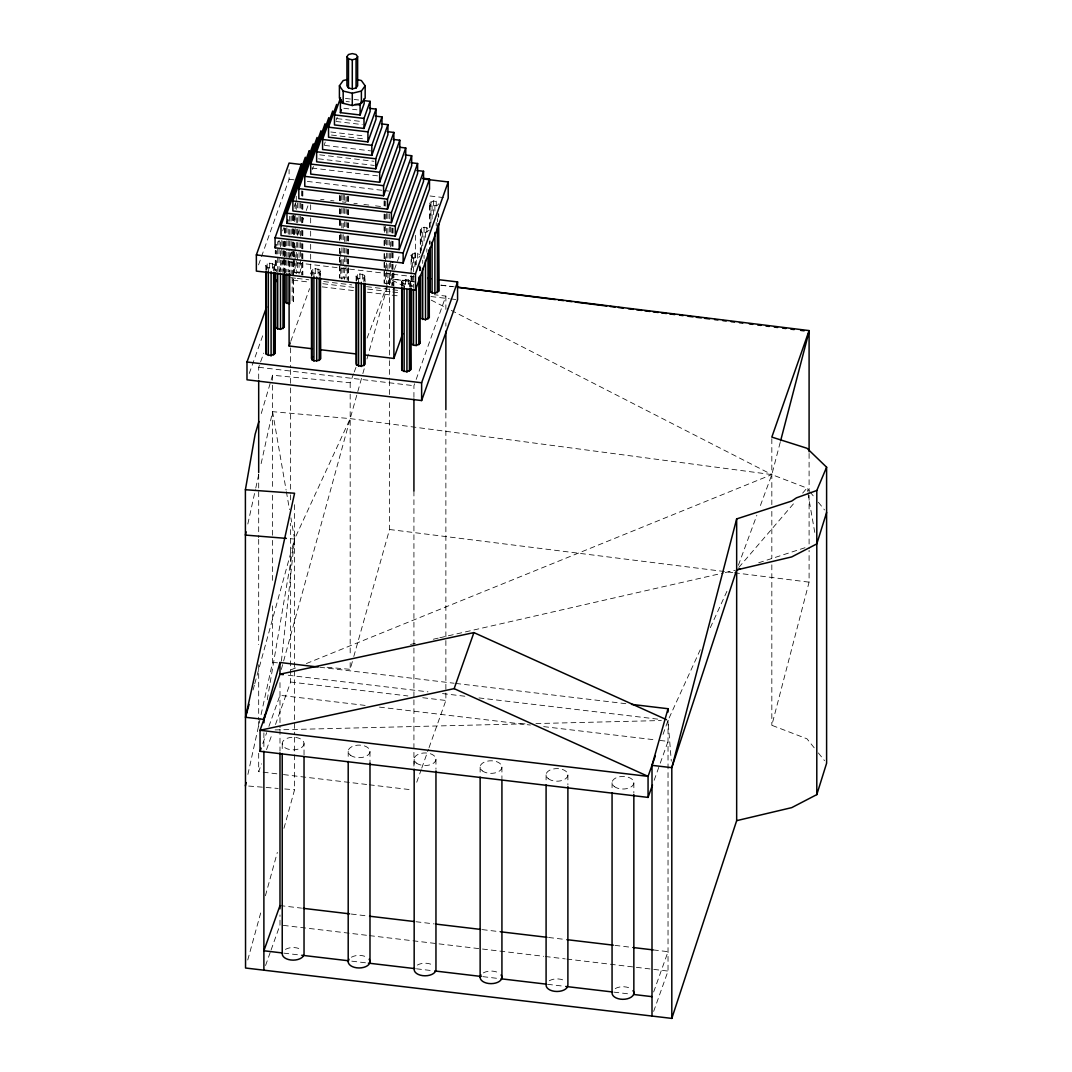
<?xml version="1.0" encoding="UTF-8"?>
<svg xmlns="http://www.w3.org/2000/svg" width="1072" height="1072" viewBox="0 0 1072 1072"><rect width="100%" height="100%" fill="white"/><g stroke="black" fill="none" stroke-linecap="round" stroke-linejoin="round"><path stroke-width="0.75" stroke-dasharray="5 3.75" d="M281.413 661.076L294.572 539.042L290.901 517.816M267.236 699.775L294.572 539.042L350.182 418.616L362.51 374.825M247.833 524.02L255.404 489.609M255.766 487.988L258.687 474.695M261.126 463.627L272.569 411.661L350.182 418.616L771.827 474.588L806.988 488.095L809.052 490.654M247.9 774.426L272.569 662.375L272.569 602.209M780.215 442.374L771.827 474.588L759.15 508.972M814.211 747.814L806.988 738.809L771.827 725.302L809.092 582.15L809.092 550.392M281.32 669.437L350.182 418.616M253.046 689.993L254.372 685.182M254.774 683.695L294.572 539.042L288.006 538.519M247.753 959.989L261.434 910.208M265.414 895.75L277.34 852.387M283.959 828.308L294.572 789.769L294.572 736.276M362.845 373.605L364.708 367.013M366.959 358.986L387.742 285.192M388.185 283.598L389.538 278.787L414.422 281.856L389.538 278.787L387.769 283.464M327.067 667.266L350.182 669.33L353.345 658.087M353.8 656.479L389.538 529.501L389.538 399.132M261.26 413.511L270.693 381.619M271.162 380.024L272.569 375.227L350.182 382.731L353.666 373.525M258.566 264.864L289.092 179.238L289.092 169.523M282.673 230.869L283.772 227.76M294.532 206.333L297.266 198.642M312.341 169.483L313.439 166.428M324.186 145.015L325.245 142.027M279.001 272.208L282.928 261.179L414.328 276.79M336.126 120.278L337.224 117.17M289.654 257.092L292.428 249.334M292.978 247.779L294.639 243.13M297.4 235.371L299.611 229.167M301.822 222.963L304.033 216.758M306.244 210.554L308.455 204.35M249.24 373.498L263.833 332.534M258.687 378.965L258.687 367.267L263.739 353.117M290.767 341.338L309.567 288.596M394.442 269.541L399.977 254.024M262.801 743.526L266.687 732.632M268.911 726.414L279.993 695.299L366.222 705.537M276.857 773.81L258.687 771.652L261.501 763.787M266.539 749.636L272.141 733.918M275.504 724.484L290.633 682.033L290.633 523.283M413.926 397.404L413.926 385.706L415.601 380.989M416.164 379.421L445.872 296.086L434.307 294.706M265.561 965.51L270.559 951.48M271.109 949.926L279.993 924.989L279.993 914.952M416.727 782.225L421.216 769.656M421.765 768.075L428.492 749.207M429.055 747.64L445.872 700.472L445.872 411.38M663.032 734.374L668.03 720.371L700.619 648.949M654.161 780.282L659.709 764.725M660.258 763.17L668.03 741.395L658.074 740.216M653.652 991.989L668.03 951.681L653.103 949.899M653.652 1011.405L668.03 971.085L668.03 720.371L671.286 761.147M738.394 565.252L756.845 515.23M354.242 371.984L355.984 367.388M367.066 338.122L387.18 285.031M710.321 627.683L727.66 589.694M738.836 567.423L795.089 501.937M802.66 493.12L806.988 488.095L807.564 491.378M265.896 270.291L265.896 265.347L269.675 263.163L274.445 264.57L274.888 271.122M265.896 265.347L266.325 266.955L271.095 268.362L274.888 266.178M311.496 275.705L311.496 270.76L315.275 268.576L320.046 269.983L320.488 276.536M311.496 270.76L311.925 272.368L316.696 273.775L320.488 271.591M356.118 281.011L356.118 276.067L359.911 273.883L364.681 275.29L365.123 281.829M429.671 227.787L429.671 203.064L433.463 200.879L438.234 202.286M356.118 276.067L356.561 277.675L361.331 279.082L365.123 276.898M438.676 203.894L437.389 205.342L432.096 205.824L430.113 204.672L429.671 203.064M420.291 252.469L420.291 229.395L424.07 227.21L428.84 228.604M429.282 230.212L425.504 232.396L422.716 232.142L420.733 231.003L420.291 229.395M411.099 273.293L411.099 255.163L414.891 252.979L419.661 254.372M418.83 257.427L420.103 255.98M401.719 286.425L401.719 281.48L405.511 279.296L410.281 280.703L410.723 287.256M401.719 281.48L402.161 283.088L406.931 284.495L410.723 282.311M293.46 261.876L293.46 301.433L292.174 302.88L292.174 278.157M290.86 669.853L297.065 667.333M306.378 663.555L771.827 474.588L447.56 308.495M758.668 562.787L805.796 547.47M277.702 271.444L277.702 241.776L282.995 241.294L282.995 249.535M302.84 253.675L302.84 275.102L302.398 273.494L300.415 272.342L295.122 272.824L295.122 243.156M348.44 259.089L348.44 280.516L347.998 278.908L346.015 277.755L340.722 278.251L340.722 248.583M393.076 264.395L393.076 285.822L392.633 284.214L390.637 283.062L385.344 283.544L385.344 253.876M410.469 644.46L418.629 642.597M433.302 639.247L438.207 638.121M439.828 637.746L723.627 572.917M725.248 572.542L735.044 570.304M275.089 729.911L525.896 723.814M535.933 723.573L661.344 720.531M248.677 786.057L278.171 788.443M284.737 788.965L294.572 789.769M272.569 662.375L277.527 662.831M411.099 255.163L411.541 256.771L413.537 257.91L416.311 258.164L416.311 264.757M345.465 98.423L358.611 99.991M346.095 101.465L349.378 101.853M343.831 108.259L356.963 109.813M337.023 118.617L361.639 121.538M336.005 121.458L362.269 124.58M330.833 132.003L365.311 136.104M331.462 135.045L365.941 139.146M324.655 145.403L370.631 150.871M319.724 154.85L373.914 161.282M318.464 158.803L374.289 165.436M311.898 168.049L377.585 175.848M289.092 179.238L294.063 179.828M307.329 181.396L381.913 190.267M383.562 190.454L388.546 191.044M429.979 195.975L446.555 197.945M320.649 199.338L323.972 199.727M330.632 200.518L333.955 200.906M342.276 201.898L345.599 202.3M353.907 203.278L357.244 203.68M363.89 204.471L368.889 205.06M375.535 205.851L380.52 206.44M290.633 277.635L295.591 278.224M297.239 278.425L308.803 279.792M323.664 281.561L351.737 284.897M366.597 286.666L397.98 290.391M292.911 280.154L309.54 282.137M322.846 283.718L354.443 287.47M367.75 289.051L391.039 291.812M392.7 292.013L399.36 292.803M430.957 296.555L449.248 298.726M450.91 298.927L455.908 299.517M322.31 286.881L353.907 290.633M367.214 292.214L390.503 294.974M392.164 295.175L398.824 295.966M258.687 367.267L413.926 385.706M319.791 667.24L454.113 683.239M455.774 683.44L626.571 703.781M288.234 675.239L427.969 691.842M442.508 693.571L465.717 696.331M478.983 697.912L659.762 719.379M290.633 682.033L407.883 695.956M422.743 697.725L445.872 700.472M379.488 707.118L530.399 725.047M543.665 726.615L656.426 740.015M283.464 774.587L367.683 784.597M369.344 784.798L412.278 789.903M279.993 905.572L301.554 908.131M351.308 914.054L367.884 916.024M415.976 921.732L434.214 923.903M482.306 929.612L500.544 931.782M548.636 937.491L565.212 939.461M614.966 945.37L633.204 947.541M283.316 925.377L367.884 935.427M369.545 935.628L543.665 956.304M545.313 956.505L565.212 958.877M566.874 959.065L668.03 971.085M283.785 953.129L302.036 955.286M351.79 961.169L366.718 962.924M416.485 968.807L433.061 970.763M482.829 976.646L497.756 978.414M547.511 984.297L564.1 986.253M613.854 992.136L630.443 994.092M440.954 285.125L454.22 286.773M440.954 285.232L452.558 286.693M389.538 529.501L732.806 572.582M734.467 572.783L809.092 582.15M404.412 286.398L389.538 278.787L389.538 287.135M431.199 300.106L446.073 307.731M810.084 491.941L814.211 497.086M818.351 502.232L824.542 509.937M818.351 752.946L824.542 760.664M293.46 301.433L293.018 261.916M807.859 493.013L814.774 532.409M272.569 411.661L286.103 490.051M286.385 491.686L289.494 509.642M809.092 453.443L809.092 493.562M809.092 495.237L809.092 548.717M771.827 438.716L771.827 504.671M771.827 511.357L771.827 558.15M771.827 564.837L771.827 725.302M633.847 782.748L633.847 792.757M612.058 782.748L612.058 791.082M567.892 774.909L567.892 784.918M546.09 774.909L546.09 783.243M501.924 767.07L501.924 778.754M480.135 767.07L480.135 775.418M445.872 296.086L445.872 309.446M445.872 322.819L445.872 326.156M438.676 213.784L438.676 217.067M438.234 213.824L438.234 217.12M437.389 218.527L437.389 221.824M436.237 201.134L436.237 209.375M436.237 222.561L436.237 225.857M435.956 759.231L435.956 769.24M434.884 206.079L434.884 211.023M433.463 200.879L433.463 217.361M432.096 205.824L432.096 219.01M430.944 201.616L430.944 223.043M430.113 204.672L430.113 227.746M430.113 240.932L430.113 244.228M429.671 240.972L429.671 244.269M426.857 227.465L426.857 235.706M426.857 248.878L426.857 252.175M425.504 232.396L425.504 238.989M424.07 227.21L424.07 242.044M424.07 255.216L424.07 258.513M422.716 232.142L422.716 246.975M422.716 260.161L422.716 263.457M421.564 227.947L421.564 251.022M420.733 231.003L420.733 254.077M420.733 267.25L420.733 270.546M420.291 267.303L420.291 270.6M420.103 265.869L420.103 270.814M419.661 265.91L419.661 270.854M417.678 253.22L417.678 261.461M415.454 235.317L415.454 264.985M414.891 252.979L414.891 269.447M414.167 759.231L414.167 767.579M413.926 490.976L413.926 646.389M413.926 648.051L413.926 698.18M413.926 699.855L413.926 768.369M413.537 257.91L413.537 287.577M412.385 253.716L412.385 270.184M412.385 276.777L412.385 286.666M411.541 256.771L411.541 269.943M411.541 276.536L411.541 286.425M411.099 274.941L411.099 286.479M410.281 280.703L410.281 287.296M409.437 283.758L409.437 287.055M408.285 279.551L408.285 286.144M405.511 279.296L405.511 287.537M404.144 284.241L404.144 287.537M402.992 280.033L402.992 286.626M402.161 283.088L402.161 286.385M393.893 272.744L393.893 285.929M393.076 228.135L393.076 233.08M393.076 241.321L393.076 246.265M393.076 252.858L393.076 262.747M392.633 228.175L392.633 233.12M392.633 241.361L392.633 246.305M392.633 252.898L392.633 262.787M392.633 264.436L392.633 284.214M391.789 227.934L391.789 232.879M391.789 241.12L391.789 246.064M391.789 252.657L391.789 262.546M391.789 264.194L391.789 272.435M391.789 274.084L391.789 285.621M390.637 227.023L390.637 233.616M390.637 241.857L390.637 246.801M390.637 253.394L390.637 283.062M389.538 288.81L389.538 359.013M389.538 360.688L389.538 379.073M389.538 380.734L389.538 397.457M389.283 213.837L389.283 220.43M389.283 227.023L389.283 233.616M389.283 240.208L389.283 246.801M389.283 253.394L389.283 261.635M389.283 263.283L389.283 271.524M389.283 273.172L389.283 284.71M387.863 213.596L387.863 220.189M387.863 228.416L387.863 233.361M387.863 239.954L387.863 246.547M387.863 253.139L387.863 258.084M387.863 264.677L387.863 271.27M387.863 272.918L387.863 282.807M386.496 213.583L386.496 220.175M386.496 228.416L386.496 233.361M386.496 239.954L386.496 246.547M386.496 253.139L386.496 261.38M386.496 263.029L386.496 284.455M385.344 201.147L385.344 206.092M385.344 214.333L385.344 219.278M385.344 225.87L385.344 232.45M385.344 239.043L385.344 245.635M384.513 200.906L384.513 205.851M384.513 214.092L384.513 219.036M384.513 227.264L384.513 233.857M384.513 240.45L384.513 245.394M384.513 253.635L384.513 283.303M384.071 200.946L384.071 205.891M384.071 214.132L384.071 219.077M384.071 225.669L384.071 233.91M384.071 240.503L384.071 245.448M384.071 253.675L384.071 283.343M369.987 751.392L369.987 763.076M364.681 275.29L364.681 281.882M363.837 278.345L363.837 281.641M362.684 274.137L362.684 280.73M359.911 273.883L359.911 282.124M358.557 278.827L358.557 282.124M357.405 274.62L357.405 281.212M356.561 277.675L356.561 280.971M350.182 382.731L350.182 392.513M350.182 394.148L350.182 655.97M350.182 662.657L350.182 669.33M348.44 196.471L348.44 203.064M348.44 209.643L348.44 216.236M348.44 222.829L348.44 229.421M348.44 236.014L348.44 240.959M348.44 249.2L348.44 257.441M348.199 751.392L348.199 759.74M347.998 196.511L347.998 203.104M347.998 209.697L347.998 216.289M347.998 222.882L347.998 227.827M347.998 236.054L347.998 240.999M347.998 249.24L347.998 257.481M347.998 259.129L347.998 278.908M347.167 196.27L347.167 202.863M347.167 209.455L347.167 216.048M347.167 222.641L347.167 227.586M347.167 235.813L347.167 240.758M347.167 248.999L347.167 257.24M347.167 258.888L347.167 267.129M347.167 268.777L347.167 280.315M346.015 197.007L346.015 201.951M346.015 208.544L346.015 215.137M346.015 221.73L346.015 228.323M346.015 236.564L346.015 241.508M346.015 248.101L346.015 277.755M344.648 195.359L344.648 201.951M344.648 208.544L344.648 215.137M344.648 221.73L344.648 228.323M344.648 236.564L344.648 241.508M344.648 248.088L344.648 266.218M344.648 267.866L344.648 279.403M343.228 195.104L343.228 201.697M343.228 208.29L343.228 214.882M343.228 223.123L343.228 228.068M343.228 234.661L343.228 241.254M343.228 247.846L343.228 252.791M343.228 259.384L343.228 265.977M343.228 267.611L343.228 277.501M341.874 195.104L341.874 201.697M341.874 208.29L341.874 214.882M341.874 223.123L341.874 228.068M341.874 234.661L341.874 241.254M341.874 247.833L341.874 252.778M341.874 259.37L341.874 279.149M340.722 195.841L340.722 200.786M340.722 209.027L340.722 213.971M340.722 220.564L340.722 227.157M340.722 233.75L340.722 240.342M339.878 195.6L339.878 200.544M339.878 208.785L339.878 213.73M339.878 220.323L339.878 228.564M339.878 235.157L339.878 240.101M339.878 248.342L339.878 277.996M339.435 195.64L339.435 200.585M339.435 208.826L339.435 213.77M339.435 220.363L339.435 228.604M339.435 235.197L339.435 240.141M339.435 248.382L339.435 278.05M320.046 269.983L320.046 276.576M319.215 273.038L319.215 276.335M318.062 268.831L318.062 275.424M315.275 268.576L315.275 276.817M313.922 273.521L313.922 276.817M312.769 269.313L312.769 275.906M311.925 272.368L311.925 275.665M310.666 204.739L310.666 209.683M310.666 217.924L310.666 224.517M310.666 231.11L310.666 237.703M310.666 244.295L310.666 252.536M310.666 254.185L310.666 262.426M310.666 264.074L310.666 273.963M304.033 743.553A10.894 6.285 0 0 1 287.685 749.006A10.894 6.285 0 0 1 287.685 738.112A10.894 6.285 0 0 1 304.033 743.553L304.033 755.237M302.84 191.044L302.84 197.637M302.84 204.229L302.84 210.822M302.84 217.415L302.84 222.36M302.84 230.601L302.84 235.545M302.84 243.786L302.84 252.027M302.398 191.084L302.398 197.677M302.398 204.27L302.398 210.862M302.398 217.455L302.398 222.4M302.398 230.641L302.398 235.585M302.398 243.826L302.398 252.067M302.398 253.716L302.398 273.494M301.567 190.843L301.567 197.436M301.567 204.028L301.567 210.621M301.567 217.214L301.567 222.159M301.567 230.4L301.567 235.344M301.567 243.585L301.567 251.826M301.567 253.474L301.567 261.715M301.567 263.364L301.567 274.901M300.415 203.131L300.415 209.71M300.415 216.303L300.415 222.896M300.415 231.137L300.415 236.081M300.415 242.674L300.415 272.342M299.048 203.117L299.048 209.71M299.048 216.303L299.048 222.896M299.048 229.488L299.048 236.081M299.048 242.674L299.048 250.915M299.048 252.563L299.048 260.804M299.048 262.452L299.048 273.99M297.627 202.876L297.627 209.469M297.627 217.696L297.627 222.641M297.627 229.234L297.627 235.827M297.627 242.419L297.627 247.364M297.627 253.957L297.627 272.087M296.274 196.27L296.274 209.455M296.274 217.696L296.274 222.641M296.274 229.234L296.274 234.178M296.274 242.419L296.274 250.66M296.274 252.309L296.274 273.735M295.122 203.613L295.122 208.558M295.122 215.15L295.122 221.743M295.122 228.323L295.122 234.915M294.572 504.698L294.572 734.601M294.277 216.557L294.277 223.137M294.277 229.73L294.277 234.674M294.277 242.915L294.277 272.583M293.835 214.949L293.835 223.19M293.835 229.783L293.835 234.728M293.835 242.969L293.835 272.623M293.46 215.727L293.46 220.671M293.46 228.912L293.46 233.857M293.46 242.098L293.46 260.228M293.018 215.767L293.018 220.711M293.018 228.952L293.018 233.897M293.018 242.138L293.018 250.379M293.018 252.027L293.018 260.268M292.174 215.526L292.174 220.47M292.174 228.711L292.174 235.304M292.174 241.897L292.174 260.027M292.174 261.675L292.174 276.509M291.021 216.263L291.021 221.207M291.021 229.448L291.021 234.393M291.021 240.986L291.021 250.875M291.021 252.523L291.021 273.95M290.633 347.824L290.633 367.87M290.633 369.545L290.633 386.255M290.633 387.93L290.633 493.2M290.633 494.875L290.633 503.224M289.668 216.263L289.668 221.207M289.668 229.448L289.668 234.393M289.668 240.986L289.668 250.875M289.668 252.523L289.668 272.301M289.105 261.943L289.105 271.832M288.247 229.194L288.247 234.138M288.247 240.731L288.247 250.62M288.247 252.268L288.247 258.861M288.247 260.509L288.247 272.047M286.894 227.545L286.894 234.138M286.894 240.731L286.894 250.62M286.894 252.268L286.894 258.861M286.894 260.509L286.894 272.047M285.742 228.282L285.742 234.875M285.742 241.468L285.742 249.709M285.742 251.357L285.742 272.784M284.897 228.041L284.897 232.986M284.897 241.227L284.897 249.468M284.897 251.116L284.897 272.543M284.455 228.081L284.455 233.026M284.455 241.267L284.455 249.508M284.455 251.156L284.455 272.583M284.268 241.495L284.268 249.736M284.268 251.384L284.268 272.811M283.839 241.535L283.839 271.203M282.995 251.183L282.995 272.61M282.231 743.553L282.231 751.901M281.842 240.383L281.842 258.513M281.842 260.161L281.842 271.698M280.489 242.031L280.489 258.513M280.489 260.161L280.489 271.698M279.993 682.623L279.993 727.754M279.993 729.429L279.993 751.15M279.055 240.128L279.055 271.444M276.549 250.754L276.549 254.051M276.549 260.643L276.549 272.181M275.718 250.513L275.718 253.809M275.718 260.402L275.718 270.291M275.276 250.553L275.276 253.85M275.276 260.442L275.276 270.332M274.445 264.57L274.445 271.162M273.615 267.625L273.615 270.921M272.462 263.417L272.462 270.01M272.569 375.227L272.569 383.508M272.569 385.17L272.569 488.551M272.569 495.237L272.569 538.693M272.569 540.368L272.569 582.15M269.675 263.163L269.675 271.404M268.322 268.107L268.322 271.404M267.169 263.9L267.169 270.492M266.325 266.955L266.325 270.251M263.886 732.833L263.886 749.542M258.687 474.213L258.687 537.702M258.687 539.377L258.687 644.647M258.687 664.707L258.687 719.848M258.687 721.523L258.687 726.535M258.687 753.268L258.687 771.652M615.248 988.572A10.894 6.285 0 0 1 630.658 988.572M549.293 980.746A10.894 6.285 0 0 1 564.689 980.733M483.325 972.907A10.894 6.285 0 0 1 498.735 972.907M417.356 965.068A10.894 6.285 0 0 1 432.766 965.068M351.388 957.229A10.894 6.285 0 0 1 366.798 957.229M285.42 949.39A10.894 6.285 0 0 1 300.83 949.39M614.31 786.567A10.894 6.285 0 0 0 633.029 785.146A10.894 6.285 0 0 0 621.532 776.503A10.894 6.285 0 0 0 614.31 786.567M548.341 778.741A10.894 6.285 0 0 0 567.061 777.307A10.894 6.285 0 0 0 555.564 768.664A10.894 6.285 0 0 0 548.341 778.741M482.387 770.902A10.894 6.285 0 0 0 501.093 769.482A10.894 6.285 0 0 0 489.609 760.839A10.894 6.285 0 0 0 482.387 770.902M416.418 763.063A10.894 6.285 0 0 0 435.125 761.643A10.894 6.285 0 0 0 423.641 753A10.894 6.285 0 0 0 416.418 763.063M350.45 755.224A10.894 6.285 0 0 0 369.157 753.804A10.894 6.285 0 0 0 357.673 745.161A10.894 6.285 0 0 0 350.45 755.224"/><path stroke-width="1.5" d="M264.73 714.542L263.886 722.809M457.53 287.175L809.092 330.591L771.827 437.095L806.988 448.27L826.606 467.204L816.797 490.494L796.469 497.837L791.726 501.053L736.665 518.915L736.665 820.656L671.809 1018.4L245.542 968.016L245.394 489.73L255.136 434.254L258.901 421.484M318.143 667.039L279.993 662.496L263.886 719.392L245.542 717.289L294.572 493.241L245.394 489.73M246.118 531.833L245.394 535.075L286.371 538.385M245.394 785.803L246.118 782.547M780.617 440.806L809.092 331.436M736.665 518.915L671.809 767.673L671.809 1018.4M245.542 717.289L249.066 704.451M652.004 1016.055L652.004 765.341L668.03 708.726L631.542 704.371M826.606 512.51L816.797 543.893L791.726 556.917L736.665 569.942L671.809 767.673L652.004 765.341M736.665 820.656L791.726 807.631L816.797 794.62L826.606 763.237L826.606 467.204M652.5 784.959L648.064 797.407L260.04 751.298L260.04 730.273L454.153 688.639L473.904 632.601L666.503 719.674M423.346 179.011L448.203 181.959L448.203 198.132L415.467 290.003L256.355 271.095L256.355 254.922L289.092 163.065L302.358 164.632M422.837 178.26L429.497 179.051L429.497 189.074L403.139 263.015L275.075 247.806L275.075 237.783L301.42 163.842L301.42 167.178M416.981 170.502L423.547 171.279L423.547 181.315L399.226 249.562L281.011 235.518L281.011 225.495L305.332 157.236M411.045 162.73L417.611 163.507L417.611 173.543L395.313 236.108L286.948 223.231L286.948 213.207L309.245 150.643L309.245 153.979M275.075 247.806L276.187 244.657M405.109 154.958L411.675 155.735L411.675 165.771L391.401 222.641L292.884 210.943L292.884 200.92L313.158 144.037L316.441 144.425M399.159 147.186L405.739 147.976L405.739 157.999L387.488 209.187L298.82 198.655L298.82 188.632L317.071 137.444M286.948 223.231L288.06 220.108M393.223 139.427L399.789 140.204L399.789 150.227L383.575 195.734L304.77 186.367L304.77 176.344L320.984 130.838L320.984 134.188M387.287 131.655L393.853 132.432L393.853 142.455L379.662 182.267L310.706 174.079L310.706 164.056L324.896 124.231L328.179 124.633M381.351 123.883L387.917 124.66L387.917 134.683L375.749 168.813L316.642 161.792L316.642 151.768L328.809 117.639M375.414 116.111L381.98 116.888L381.98 126.925L371.837 155.36L322.578 149.504L322.578 139.481L332.722 111.032L332.722 114.382M369.465 108.339L376.044 109.116L376.044 119.153L367.924 141.906L328.528 137.216L328.528 127.193L336.635 104.44M363.529 100.567L370.095 101.344L370.095 111.381L364.011 128.439L334.464 124.928L334.464 114.905L340.548 97.833M437.604 279.551L457.57 281.923L457.57 299.718L421.631 400.553L246.989 379.796L246.989 362.001L266.647 306.86M273.95 286.385L276.187 280.087M364.158 98.597L364.158 103.609L360.098 114.985L340.4 112.64L340.4 102.617L341.419 99.776M340.4 112.64L341.419 109.8M360.098 114.985L360.098 104.962L361.117 102.108M364.011 128.439L364.011 118.416L370.095 101.344M312.394 348.762L289.105 345.988L290.217 342.893M367.924 141.906L367.924 131.869L376.044 109.116M371.837 155.36L371.837 145.323L381.98 116.888M375.749 168.813L375.749 158.79L387.917 124.66M379.662 182.267L379.662 172.244L393.853 132.432M383.575 195.734L383.575 185.697L399.789 140.204M387.488 209.187L387.488 199.164L405.739 147.976M391.401 222.641L391.401 212.618L411.675 155.735M395.313 236.108L395.313 226.071L417.611 163.507M399.226 249.562L399.226 239.538L423.547 171.279M403.139 263.015L403.139 252.992L429.497 179.051M415.467 290.003L415.467 273.829L448.203 181.959M365.619 355.073L393.893 358.437L402.737 333.62M260.04 751.298L261.139 748.189M421.631 400.553L421.631 382.758L457.57 281.923M279.993 905.572L263.886 950.77L282.137 952.928M655.273 756.108L648.064 776.369L648.064 797.407M346.926 56.682L348.494 54.498L352.286 53.6L356.065 54.498L357.633 56.682L357.633 85.8L356.065 87.984L352.286 88.896L348.494 87.984L346.926 85.8L346.926 56.682L348.494 58.866L348.494 87.984M356.065 87.984L356.065 58.866L357.633 56.682M356.829 79.462L361.385 80.547L365.163 85.8L365.163 98.101L361.385 103.354L352.286 105.525L343.174 103.354L339.409 98.101L339.409 85.8L343.174 80.547L347.73 79.462M361.385 103.354L361.385 91.066L365.163 85.8M275.276 273.628L275.276 326.37L275.718 327.978L280.489 329.385L284.268 327.188L284.268 274.459M265.896 271.94L265.896 352.701L266.325 354.296L271.095 355.703L274.888 353.519L274.888 272.757M320.488 278.184L320.488 358.932L319.215 360.38L313.922 360.875L311.925 359.723L311.496 358.115L312.769 356.668M356.118 282.66L356.118 363.421L356.561 365.016L361.331 366.423L365.123 364.239L365.123 283.477M429.671 250.861L429.671 290.418L430.113 292.013L434.884 293.42L438.676 291.236L438.676 223.659M420.733 275.491L420.733 318.344L425.504 319.751L429.282 317.567L429.282 249.99M411.099 288.127L411.099 342.504L411.541 344.112L413.537 345.264L416.311 345.519L420.103 343.335L420.103 275.759M401.719 288.073L401.719 368.835L402.161 370.443L406.931 371.85L410.723 369.652L410.723 288.904M736.665 569.942L739.814 568.91M348.494 58.866L352.286 59.777L356.065 58.866M339.409 85.8L343.174 91.066L352.286 93.237L361.385 91.066M473.904 632.601L279.993 674.194L260.04 730.273L648.064 776.369L454.153 688.639M284.455 274.231L284.455 300.602L284.897 302.21L286.894 303.363L289.668 303.617L289.668 273.95M340.4 102.617L343.683 103.006M355.18 104.373L360.098 104.962M334.464 114.905L364.011 118.416M328.528 127.193L367.924 131.869M322.578 139.481L371.837 145.323M316.642 151.768L375.749 158.79M310.706 164.056L379.662 172.244M304.77 176.344L383.575 185.697M298.82 188.632L387.488 199.164M292.884 200.92L391.401 212.618M286.948 213.207L395.313 226.071M281.011 225.495L399.226 239.538M275.075 237.783L403.139 252.992M256.355 254.922L415.467 273.829M427.634 278.372L430.957 278.76M320.702 349.74L355.636 353.894M246.989 362.001L421.631 382.758M283.289 674.663L279.993 674.261L279.993 662.496M303.215 908.332L349.646 913.853M369.545 916.212L414.315 921.531M435.875 924.091L480.645 929.411M500.544 931.782L546.975 937.29M566.874 939.662L613.305 945.169M633.204 947.541L653.103 949.899M302.036 955.286L348.48 960.767M368.379 963.125L414.824 968.606M434.723 970.964L481.167 976.458M501.066 978.803L545.849 984.096M565.748 986.454L612.192 991.948M633.753 994.494L652.004 996.652M457.53 287.309L555.376 299.597M558.686 300.013L563.658 300.629M566.981 301.044L571.952 301.674M575.275 302.09L606.779 306.043M610.102 306.458L615.073 307.088M618.383 307.503L623.368 308.12M628.339 308.749L633.311 309.366M636.634 309.795L641.605 310.411M644.915 310.826L649.9 311.456M653.21 311.872L658.181 312.488M661.504 312.903L666.476 313.533M669.799 313.949L674.77 314.578M679.742 315.195L683.065 315.61M688.036 316.24L693.008 316.87M696.331 317.285L701.302 317.902M704.612 318.317L709.597 318.947M714.568 319.563L717.892 319.979M722.863 320.608L726.173 321.024M731.158 321.654L734.467 322.069M739.439 322.685L742.762 323.101M749.395 323.945L752.705 324.36M757.69 324.977L760.999 325.392M765.971 326.022L769.294 326.437M774.265 327.067L777.589 327.483M782.56 328.099L785.87 328.514M790.855 329.144L794.164 329.56M800.797 330.39L804.121 330.806M438.676 291.236L438.234 223.713M429.282 317.567L428.84 250.031M419.661 341.727L420.103 343.335M410.723 369.652L410.281 288.944M320.488 358.932L320.046 278.224M284.268 327.188L283.839 274.499M274.888 353.519L274.445 272.811M816.797 490.494L816.797 794.62M809.092 330.591L809.092 451.781M668.03 708.726L668.03 712.049M633.847 794.419L633.847 993.02M612.058 792.757L612.058 993.02A10.894 6.285 0 0 0 625.083 999.198A10.894 6.285 0 0 0 633.029 990.622M567.892 786.593L567.892 985.181A10.894 6.285 0 0 1 556.998 991.479A10.894 6.285 0 0 1 546.09 985.181L546.09 784.918M501.924 780.416L501.924 977.356M480.135 777.079L480.135 977.356M445.872 331.168L445.872 409.705M437.389 226.768L437.389 292.683M435.956 770.915L435.956 969.517A10.894 6.285 0 0 1 425.061 975.801A10.894 6.285 0 0 1 414.167 969.517L414.167 769.24M434.884 232.45L434.884 293.42M432.096 242.084L432.096 293.165M430.113 247.525L430.113 292.013M428.009 253.086L428.009 319.014M425.504 260.416L425.504 319.751M422.716 268.402L422.716 319.496M418.83 277.206L418.83 344.782M416.311 286.184L416.311 345.519M413.926 399.079L413.926 490.976M413.537 289.226L413.537 345.264M411.541 289.721L411.541 344.112M409.437 288.703L409.437 371.1M406.931 289.44L406.931 371.85M404.144 287.537L404.144 371.595M402.161 288.033L402.161 370.443M393.893 287.577L393.893 358.437M369.987 763.076L369.987 961.678M363.837 283.289L363.837 365.686M361.331 282.378L361.331 366.423M358.557 282.124L358.557 366.168M356.561 282.619L356.561 365.016M352.286 59.777L352.286 88.896M352.286 93.237L352.286 105.525M348.199 761.415L348.199 961.678M343.174 91.066L343.174 103.354M324.896 124.231L324.896 127.581M319.215 277.983L319.215 360.38M316.696 277.072L316.696 361.13M313.922 276.817L313.922 360.875M311.925 277.313L311.925 359.723M311.496 277.353L311.496 358.115M304.033 756.912L304.033 953.839A10.894 6.285 0 0 1 293.125 960.137A10.894 6.285 0 0 1 282.231 953.839L282.231 753.576M289.105 273.481L289.105 345.988M286.894 273.695L286.894 303.363M284.897 274.191L284.897 302.21M282.995 274.258L282.995 328.648M280.489 273.347L280.489 329.385M279.993 752.825L279.993 908.815M277.702 273.092L277.702 329.131M275.718 273.588L275.718 327.978M273.615 272.569L273.615 354.966M271.095 271.658L271.095 355.703M268.322 271.404L268.322 355.448M266.325 271.899L266.325 354.296M263.886 751.217L263.886 970.187M258.687 380.627L258.687 472.538M501.093 974.944A10.894 6.285 0 0 1 491.03 983.64A10.894 6.285 0 0 1 480.966 974.944M369.157 959.266A10.894 6.285 0 0 1 359.093 967.962A10.894 6.285 0 0 1 349.03 959.266"/></g></svg>
